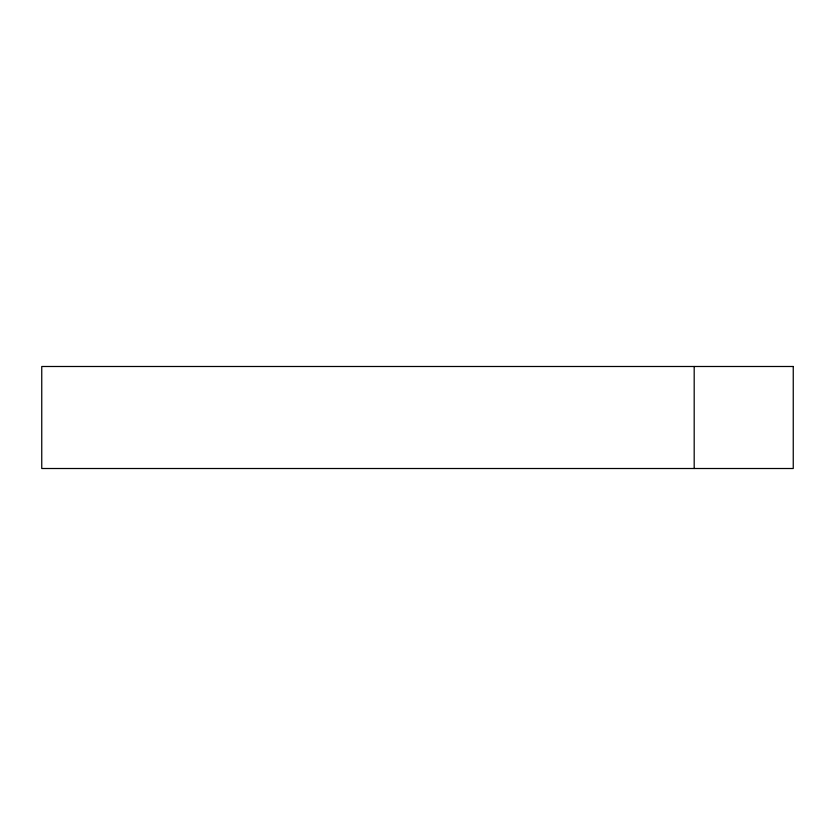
<?xml version="1.0" encoding="UTF-8"?>
<svg xmlns="http://www.w3.org/2000/svg" width="835" height="835" viewBox="0 0 835 835"><rect width="100%" height="100%" fill="white"/><g stroke="black" fill="none" stroke-linecap="round" stroke-linejoin="round"><path stroke-width="1.25" d="M694.188 366.492L694.188 468.508M793.25 366.492L41.75 366.492L41.75 468.508L793.25 468.508L793.25 366.492"/></g></svg>
